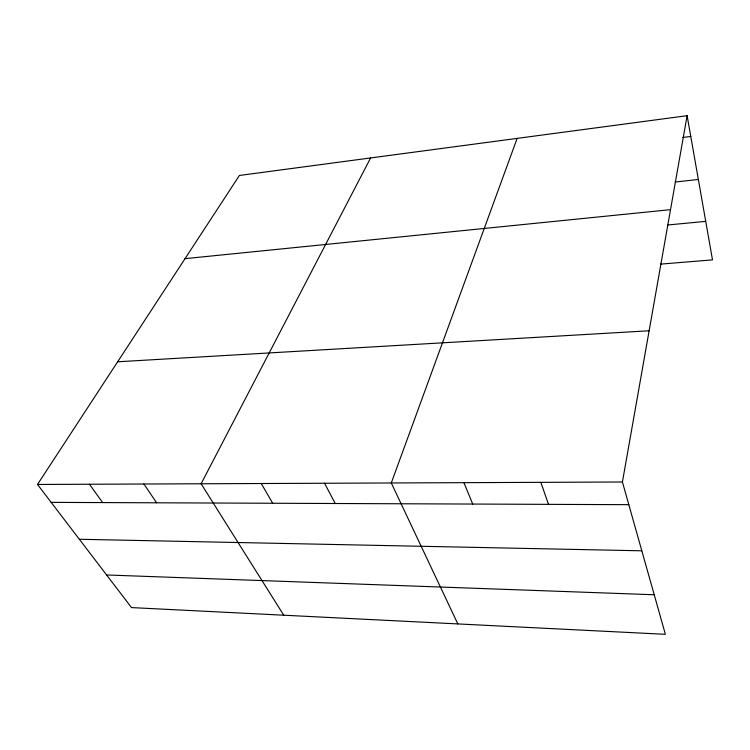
<?xml version="1.0" encoding="UTF-8"?>
<svg xmlns="http://www.w3.org/2000/svg" width="750" height="750" viewBox="0 0 750 750"><rect width="100%" height="100%" fill="white"/><g stroke="black" fill="none" stroke-linecap="round" stroke-linejoin="round"><path stroke-width="1.12" d="M622.416 481.997L687.122 115.688L239.391 175.472L37.5 484.462L131.512 607.584L665.372 634.312L622.416 481.997L37.5 484.462M517.144 138.384L391.284 482.972L457.828 623.925M370.622 157.95L201.122 483.769L283.753 615.206M682.772 137.475L690.778 136.463M675.112 182.034L698.344 179.466M185.044 258.656L670.519 209.662M667.547 225.009L705.722 221.363M660.572 264.122L712.5 259.875L687.122 115.688M117.666 361.781L649.125 330.778M51.178 502.378L628.809 504.675M79.35 539.269L641.822 550.809M106.612 574.969L654.216 594.759M89.438 484.247L102.656 502.584M143.916 484.012L156.609 502.8M261.253 483.516L272.691 503.259M324.553 483.253L335.231 503.513M463.912 482.663L472.734 504.056M540.825 482.344L548.513 504.356"/></g></svg>
